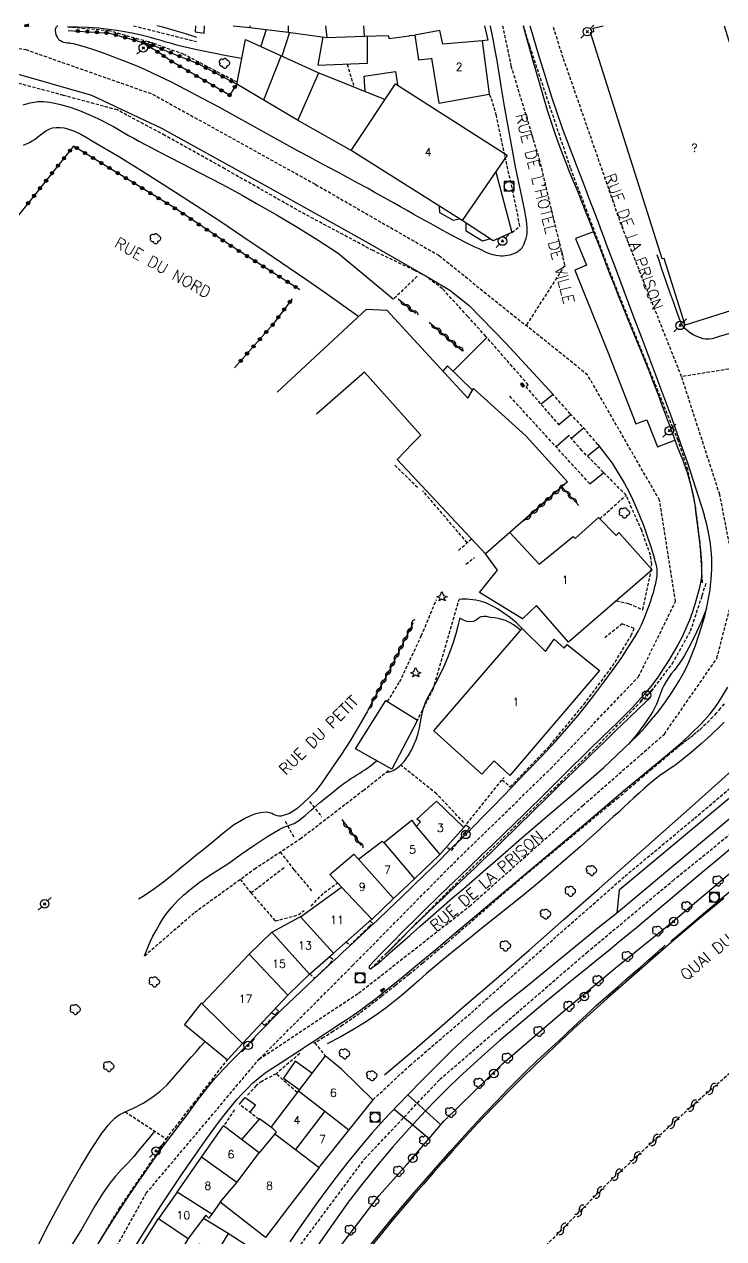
# Model space of a CAD drawing. Header units: millimetres. Extents: x 200000 to 201001, y 52999 to 54001.
# Drawn here: x 200284.6 to 200393.8, y 53810.6 to 54000.2 of the extents above; entities that cross this region are included whole.
import ezdxf
from ezdxf.enums import TextEntityAlignment as Align

# ---------------------------------------------------------------- set-up
doc = ezdxf.new("R2010")
doc.units = ezdxf.units.MM
doc.linetypes.add('DASHED', pattern=[0.75, 0.5, -0.25])
doc.layers.get('0').update_dxf_attribs({"linetype": 'CONTINUOUS'})
for name, color, linetype in [('W0001', 6, 'DASHED'), ('W0006', 2, 'CONTINUOUS'), ('W0008', 7, 'CONTINUOUS'), ('W0010', 4, 'CONTINUOUS'), ('W0014', 7, 'CONTINUOUS'), ('W0020', 2, 'CONTINUOUS'), ('W0021', 2, 'CONTINUOUS'), ('W0071', 7, 'CONTINUOUS'), ('W0101', 7, 'CONTINUOUS'), ('W0104', 1, 'CONTINUOUS'), ('W0105', 7, 'CONTINUOUS'), ('W0112', 1, 'DASHED'), ('W0211', 2, 'CONTINUOUS'), ('W0214', 2, 'CONTINUOUS'), ('W0300', 7, 'CONTINUOUS'), ('W0303', 7, 'CONTINUOUS'), ('W0310', 3, 'CONTINUOUS'), ('W0323', 7, 'CONTINUOUS'), ('W0333', 7, 'CONTINUOUS'), ('W0401', 7, 'CONTINUOUS'), ('W0420', 7, 'CONTINUOUS'), ('W0473', 7, 'CONTINUOUS'), ('W0501', 5, 'DASHED'), ('W0510', 5, 'CONTINUOUS'), ('W0989', 7, 'CONTINUOUS'), ('W0991', 7, 'CONTINUOUS'), ('W1102', 7, 'CONTINUOUS')]:
    doc.layers.add(name, color=color, linetype=linetype)
doc.styles.get("Standard").update_dxf_attribs({"font": 'romans.shx', "width": 0.85})

# ---------------------------------------------------------------- blocks, each defined once
blk = doc.blocks.new('T473')
for p, q in [((-0.166667, 0.166667), (0.166667, -0.166667)), ((-0.166667, -0.166667), (0.166667, 0.166667)), ((0.500001, 0.500001), (1.000002, 1.000002)), ((-1.000002, -1.000002), (-0.500001, -0.500001))]:
    blk.add_line(p, q)
blk.add_ellipse((0, 0), major_axis=(0.471405, 0.471405), ratio=1, start_param=5.4977871438, end_param=11.780972451)
blk = doc.blocks.new('T401')
for p, q in [((-0.3, 0.3), (0, 0.3)), ((-0.3, -0.25), (-0.3, 0.3)), ((-0.3, 0.15), (0, 0.15)), ((-0.3, 0), (0, 0)), ((0, 0.3), (0, -0.25)), ((-0.3, -0.15), (0, -0.15)), ((-0.3, -0.25), (-0.3, -0.3)), ((-0.3, -0.3), (0, -0.3)), ((0, -0.3), (0, -0.25))]:
    blk.add_line(p, q)
blk = doc.blocks.new('T300')
for p, q in [((-0.8, 0.51), (-0.86, 0.34)), ((-0.86, 0.34), (-0.86, 0.17)), ((-0.86, 0.17), (-0.74, 0.06)), ((-0.69, 0.63), (-0.8, 0.51)), ((-0.8, -0.06), (-0.74, 0.06)), ((-0.74, 0.06), (-0.69, 0.11)), ((-0.57, 0.69), (-0.69, 0.63)), ((-0.46, 0.69), (-0.57, 0.69)), ((-0.29, 0.63), (-0.46, 0.69)), ((-0.29, 0.63), (-0.17, 0.74)), ((-0.23, 0.57), (-0.29, 0.63)), ((-0.17, 0.74), (-0.06, 0.8)), ((-0.06, 0.8), (0.06, 0.8)), ((0.06, 0.8), (0.23, 0.74)), ((0.23, 0.74), (0.34, 0.63)), ((0.34, 0.63), (0.4, 0.51)), ((0.46, 0.46), (0.34, 0.46)), ((0.4, 0.51), (0.4, 0.46)), ((0.57, 0.4), (0.46, 0.46)), ((0.57, 0.4), (0.69, 0.29)), ((0.69, 0.29), (0.74, 0.17)), ((0.74, 0.06), (0.69, -0.17)), ((0.74, 0.17), (0.74, 0.06)), ((-0.8, -0.17), (-0.8, -0.06)), ((-0.8, -0.23), (-0.8, -0.17)), ((-0.74, -0.34), (-0.8, -0.23)), ((-0.69, -0.4), (-0.74, -0.34)), ((-0.51, -0.46), (-0.69, -0.4)), ((-0.4, -0.46), (-0.51, -0.46)), ((-0.4, -0.46), (-0.34, -0.46)), ((-0.34, -0.46), (-0.34, -0.4)), ((-0.34, -0.51), (-0.34, -0.46)), ((-0.29, -0.63), (-0.34, -0.51)), ((-0.17, -0.74), (-0.29, -0.63)), ((-0.06, -0.8), (-0.17, -0.74)), ((0.06, -0.8), (-0.06, -0.8)), ((0.17, -0.74), (0.06, -0.8)), ((0.23, -0.69), (0.17, -0.74)), ((0.29, -0.46), (0.23, -0.46)), ((0.29, -0.63), (0.23, -0.69)), ((0.46, -0.4), (0.29, -0.46)), ((0.34, -0.51), (0.29, -0.63)), ((0.34, -0.51), (0.34, -0.46)), ((0.57, -0.34), (0.46, -0.4)), ((0.63, -0.29), (0.57, -0.34)), ((0.69, -0.17), (0.63, -0.29))]:
    blk.add_line(p, q)
blk = doc.blocks.new('T420')
for p, q in [((0.75, 0.75), (-0.75, 0.75)), ((-0.75, 0.75), (-0.75, -0.75)), ((0.75, 0.75), (0.75, -0.75)), ((0.75, -0.75), (-0.75, -0.75))]:
    blk.add_line(p, q)
blk.add_ellipse((0, 0), major_axis=(-0.53, 0.53), ratio=1, start_param=3.926991, end_param=10.210176)
blk = doc.blocks.new('T303')
for p, q in [((-0.77, 0), (-0.28, 0.21)), ((-0.28, -0.21), (-0.77, 0)), ((-0.28, 0.21), (0, 0.83)), ((0, 0.83), (0.28, 0.21)), ((0.28, 0.21), (0.83, 0)), ((0.83, 0), (0.28, -0.21)), ((-0.49, -0.63), (-0.28, -0.21)), ((0, -0.35), (-0.49, -0.63)), ((0.56, -0.63), (0, -0.35)), ((0.28, -0.21), (0.56, -0.63))]:
    blk.add_line(p, q)
blk = doc.blocks.new('t323o')
at = {"color": 0, "linetype": 'Continuous'}
for radius in [0.25, 0.15]:
    blk.add_circle((0, 0), radius, dxfattribs=at)
blk = doc.blocks.new('t310o')
at = {"color": 0, "linetype": 'Continuous'}
for centre, start, end in [((-0.5, 0.38), 216.8699, 323.1304), ((0.5, -0.37), 36.8699, 143.1303)]:
    blk.add_arc(centre, 0.625, start, end, dxfattribs=at)
blk = doc.blocks.new('t500o')
at = {"color": 0, "linetype": 'Continuous'}
for centre, start, end in [((-0.5, 0.625), 216.8699, 323.1301), ((0.5, -0.125), 36.8699, 143.1301), ((0.5, -0.625), 36.8699, 143.1301), ((-0.5, 0.125), 216.8699, 323.1301)]:
    blk.add_arc(centre, 0.625, start, end, dxfattribs=at)

msp = doc.modelspace()

# ---------------------------------------------------------------- linework, layer by layer
at = {"layer": 'W0001'}
for points in [[(200301.61, 54000), (200311.48, 53997.51)], [(200359.25, 54000), (200360.57, 53993.71), (200364.97, 53979.19), (200368.95, 53962.55), (200362.93, 53953.18)], [(200387.21, 53945.19), (200377.81, 53968.85), (200368.73, 53994.98), (200367.12, 54000)], [(200405.91, 54000), (200408.7, 53984.57), (200411.85, 53967.66), (200414.57, 53949.61), (200387.21, 53945.19)], [(200275.53, 53997.6), (200284.79, 53996.28), (200304.61, 53989.31), (200330.05, 53975.21), (200349.34, 53964.1), (200362.93, 53953.18)], [(200294.78, 53760.06), (200299.38, 53767.82), (200312.43, 53786.9), (200325.52, 53806.66), (200337.71, 53823.02), (200349.47, 53835.46), (200372.42, 53855.27), (200385.84, 53866.48), (200401.67, 53879.35), (200419.2, 53894.19), (200433.25, 53905.79), (200443.45, 53915.11), (200454.56, 53926.1), (200466.24, 53939.92), (200475.2, 53953.06)], [(200386.27, 53910.08), (200383.78, 53925.89), (200372.55, 53945.45), (200362.93, 53953.18)], [(200321.26, 53838.62), (200336.78, 53848.91), (200354.09, 53862.49), (200371.79, 53878.23), (200384.52, 53889.37), (200392.72, 53901.19), (200395.82, 53913.18), (200393.18, 53926.77), (200387.21, 53945.19)], [(200321.26, 53838.62), (200335.84, 53853.22), (200351.07, 53868.68), (200366.76, 53883.97), (200380.49, 53898.32), (200386.27, 53910.08)], [(200266.09, 53754.88), (200266.09, 53754.88), (200266.09, 53754.88), (200278.66, 53776.07), (200294.68, 53801.53), (200303.61, 53817.66), (200321.26, 53838.62)]]:
    msp.add_lwpolyline(points, dxfattribs=at)
at = {"layer": 'W0006'}
for points in [[(200373.46, 53967.79), (200370.66, 53966.76), (200372.37, 53962.59), (200370.55, 53961.84), (200375.63, 53949.15), (200380.09, 53937.82), (200381.79, 53938.44), (200383.43, 53934.21), (200386.17, 53935.28)], [(200331.96, 53806.79), (200339.98, 53817.33), (200344.75, 53822.69), (200350.15, 53828.95), (200359.31, 53837.95), (200369.04, 53846.33), (200376.82, 53852.83), (200385.48, 53859.79), (200394.99, 53867.86), (200404.49, 53875.66), (200415.11, 53884.66), (200422.51, 53890.85), (200428.41, 53896.01)]]:
    msp.add_lwpolyline(points, dxfattribs=at)
at = {"layer": 'W0008'}
for points in [[(200311.53, 53998.18), (200309.77, 53998.74), (200307.99, 53999.26), (200306.21, 53999.76), (200305.26, 54000)], [(200362.46, 54000), (200362.84, 53998.65), (200363.95, 53994.71), (200365.07, 53990.76), (200366.24, 53986.83), (200367.51, 53982.93), (200368.04, 53981.43), (200368.61, 53979.94), (200369.19, 53978.46), (200369.78, 53976.98), (200370.39, 53975.51), (200370.99, 53974.04), (200371.59, 53972.56), (200372.18, 53971.08), (200372.82, 53969.43), (200373.47, 53967.78), (200374.11, 53966.12), (200374.75, 53964.47), (200375.39, 53962.82), (200376.03, 53961.16), (200376.68, 53959.51), (200377.33, 53957.86), (200378, 53956.2), (200378.67, 53954.54), (200379.34, 53952.89), (200380.02, 53951.23), (200380.69, 53949.57), (200381.37, 53947.91), (200382.03, 53946.25), (200382.68, 53944.58), (200383.48, 53942.52), (200384.25, 53940.46), (200385.02, 53938.39), (200385.78, 53936.31), (200386.54, 53934.3), (200387.33, 53932.28), (200388.07, 53930.24), (200388.68, 53928.17), (200389.01, 53926.7), (200389.26, 53925.21), (200389.46, 53923.71), (200389.64, 53922.22), (200389.9, 53920.17), (200390.16, 53918.12), (200390.33, 53916.05), (200390.31, 53913.97), (200390.23, 53913.25), (200390.08, 53912.54), (200389.9, 53911.84), (200389.7, 53911.14), (200389.32, 53909.8), (200388.9, 53908.47), (200388.43, 53907.16), (200387.9, 53905.86), (200387.29, 53904.57), (200386.62, 53903.3), (200385.91, 53902.05), (200385.17, 53900.83), (200384.35, 53899.54), (200383.5, 53898.28), (200382.6, 53897.04), (200381.65, 53895.85), (200379.49, 53893.45), (200377.21, 53891.17), (200374.87, 53888.95), (200372.57, 53886.71), (200369.3, 53883.46), (200366.01, 53880.21), (200362.72, 53876.98), (200359.42, 53873.75), (200357.71, 53872.09), (200355.99, 53870.44), (200354.27, 53868.8), (200352.55, 53867.15), (200350.82, 53865.51), (200349.1, 53863.86), (200347.39, 53862.2), (200345.69, 53860.53), (200343.86, 53858.69), (200342.03, 53856.85), (200340.22, 53854.99), (200338.42, 53853.12)], [(200363.51, 54000), (200364.01, 53998.29), (200364.61, 53996.28), (200365.22, 53994.28), (200365.79, 53992.43), (200366.36, 53990.58), (200366.95, 53988.73), (200367.56, 53986.9), (200368.59, 53984.02), (200369.66, 53981.15), (200370.75, 53978.3), (200371.84, 53975.44), (200372.29, 53974.24), (200372.74, 53973.05), (200373.2, 53971.85), (200373.65, 53970.65), (200374.11, 53969.46), (200374.56, 53968.26), (200375.01, 53967.06), (200375.46, 53965.87), (200376.84, 53962.22), (200378.2, 53958.58), (200379.57, 53954.94), (200380.93, 53951.29), (200382.5, 53947.13), (200384.07, 53942.97), (200385.62, 53938.8), (200387.12, 53934.61), (200388.06, 53931.88), (200388.98, 53929.13), (200389.86, 53926.38), (200390.73, 53923.61)], [(200387.21, 53953.4), (200386.59, 53955.06), (200385.98, 53956.72), (200385.38, 53958.38), (200384.79, 53960.05), (200384.44, 53961.09), (200384.09, 53962.13), (200383.74, 53963.17), (200383.41, 53964.22)], [(200378.32, 53928.51), (200378.95, 53927.28), (200379.56, 53926.04), (200380.13, 53924.77), (200380.66, 53923.5), (200381.31, 53921.83), (200381.91, 53920.14), (200382.47, 53918.44), (200382.98, 53916.72)], [(200338.42, 53853.12), (200338.4, 53853.03), (200338.41, 53852.95), (200338.44, 53852.86), (200338.49, 53852.79), (200338.53, 53852.76), (200338.58, 53852.74), (200338.63, 53852.73), (200338.69, 53852.73), (200338.73, 53852.74), (200338.77, 53852.76), (200338.8, 53852.79), (200338.83, 53852.82), (200338.86, 53852.85), (200338.89, 53852.88), (200338.91, 53852.91), (200338.95, 53852.93), (200339.02, 53852.98), (200339.09, 53853.03), (200339.16, 53853.08), (200339.24, 53853.13), (200339.31, 53853.18), (200339.39, 53853.23), (200339.46, 53853.28), (200339.53, 53853.33), (200339.8, 53853.56), (200340.08, 53853.79), (200340.34, 53854.02), (200340.61, 53854.26), (200340.87, 53854.5), (200341.13, 53854.74), (200341.39, 53854.97), (200341.66, 53855.21), (200343.24, 53856.6), (200344.82, 53857.99), (200346.4, 53859.38), (200347.98, 53860.76), (200349.72, 53862.27), (200351.45, 53863.78), (200353.19, 53865.28), (200354.93, 53866.79), (200356.66, 53868.29), (200358.4, 53869.8), (200360.13, 53871.3), (200361.87, 53872.81), (200366.26, 53876.59), (200370.7, 53880.34), (200375.07, 53884.15), (200379.3, 53888.14), (200380.41, 53889.27), (200381.5, 53890.43), (200382.54, 53891.63), (200383.54, 53892.87), (200384.69, 53894.43), (200385.79, 53896.03), (200386.81, 53897.67), (200387.75, 53899.37), (200388.35, 53900.62), (200388.89, 53901.9), (200389.37, 53903.21), (200389.82, 53904.52), (200390.34, 53906.14), (200390.82, 53907.78), (200391.22, 53909.43), (200391.54, 53911.11), (200391.66, 53911.9), (200391.75, 53912.7), (200391.83, 53913.51), (200391.89, 53914.31), (200391.93, 53915.12), (200391.94, 53915.92), (200391.93, 53916.73), (200391.89, 53917.54), (200391.73, 53919.08), (200391.49, 53920.61), (200391.15, 53922.12), (200390.73, 53923.61)], [(200295.92, 53809.39), (200297.21, 53811.54), (200298.54, 53813.66), (200300.28, 53816.35), (200302.07, 53819.02), (200303.9, 53821.66), (200305.76, 53824.28), (200306.79, 53825.71), (200307.85, 53827.12), (200308.91, 53828.52), (200309.98, 53829.93), (200311.07, 53831.37), (200312.15, 53832.82), (200313.25, 53834.25), (200314.4, 53835.64), (200315.7, 53837.07), (200317.04, 53838.45), (200318.4, 53839.81), (200319.75, 53841.18), (200321.01, 53842.49), (200322.27, 53843.8), (200323.55, 53845.1), (200324.83, 53846.39), (200326.76, 53848.25), (200328.71, 53850.08), (200330.68, 53851.91), (200332.64, 53853.74), (200333.51, 53854.55), (200334.38, 53855.36), (200335.25, 53856.17), (200336.12, 53856.98), (200336.99, 53857.78), (200337.87, 53858.59), (200338.74, 53859.41), (200339.6, 53860.22), (200341.5, 53862.01), (200343.39, 53863.81), (200345.27, 53865.62), (200347.14, 53867.44), (200349.07, 53869.33), (200350.99, 53871.23), (200352.91, 53873.13), (200354.81, 53875.05), (200356.3, 53876.56), (200357.79, 53878.07), (200359.26, 53879.59), (200360.73, 53881.12), (200363, 53883.47), (200365.27, 53885.83), (200367.5, 53888.21), (200369.68, 53890.65), (200370.99, 53892.21), (200372.27, 53893.8), (200373.51, 53895.41), (200374.74, 53897.04), (200375.8, 53898.46), (200376.84, 53899.89), (200377.86, 53901.34), (200378.84, 53902.82), (200379.4, 53903.71), (200379.94, 53904.61), (200380.46, 53905.52), (200380.94, 53906.46), (200381.27, 53907.19), (200381.57, 53907.93), (200381.86, 53908.68), (200382.13, 53909.43), (200382.39, 53910.16), (200382.64, 53910.9), (200382.86, 53911.64), (200383.06, 53912.4), (200383.12, 53912.67), (200383.19, 53912.95), (200383.25, 53913.22), (200383.31, 53913.5), (200383.35, 53913.78), (200383.39, 53914.06), (200383.41, 53914.35), (200383.41, 53914.63), (200383.38, 53915.17), (200383.29, 53915.7), (200383.16, 53916.22), (200382.98, 53916.72)], [(200392.99, 53894.33), (200393.72, 53895.52), (200394.43, 53896.72)], [(200299.77, 53805.78), (200302.79, 53810.77), (200305.91, 53815.7), (200309.13, 53820.56), (200312.45, 53825.35), (200313.73, 53827.14), (200315.05, 53828.91), (200316.41, 53830.65), (200317.83, 53832.34), (200318.6, 53833.19), (200319.4, 53834.03), (200320.22, 53834.84), (200321.09, 53835.6), (200322.2, 53836.45), (200323.36, 53837.23), (200324.54, 53837.98), (200325.71, 53838.74), (200326.52, 53839.28), (200327.33, 53839.82), (200328.15, 53840.36), (200328.96, 53840.89), (200329.78, 53841.43), (200330.59, 53841.96), (200331.41, 53842.5), (200332.22, 53843.04), (200333.45, 53843.85), (200334.69, 53844.66), (200335.92, 53845.47), (200337.13, 53846.32), (200338.08, 53847.02), (200339.02, 53847.74), (200339.95, 53848.47), (200340.88, 53849.2), (200343.44, 53851.28), (200345.98, 53853.38), (200348.51, 53855.49), (200351.04, 53857.61), (200357.91, 53863.37), (200364.76, 53869.16), (200371.61, 53874.96), (200378.44, 53880.78), (200381.41, 53883.24), (200384.41, 53885.67), (200387.36, 53888.18), (200390.16, 53890.85), (200390.92, 53891.67), (200391.65, 53892.53), (200392.34, 53893.42), (200392.99, 53894.33)], [(200400.05, 53880.6), (200377.05, 53861.37)], [(200396.07, 53872.51), (200393.42, 53870.28), (200390.77, 53868.05), (200388.12, 53865.82), (200385.46, 53863.59), (200382.81, 53861.36), (200380.15, 53859.14), (200377.49, 53856.93), (200375.74, 53855.48), (200373.98, 53854.05), (200372.22, 53852.62), (200370.46, 53851.19), (200368.69, 53849.76), (200366.94, 53848.32), (200365.19, 53846.88), (200363.45, 53845.42), (200361.12, 53843.44), (200358.8, 53841.46), (200356.5, 53839.44), (200354.24, 53837.39), (200352.45, 53835.72), (200350.68, 53834.03), (200348.94, 53832.31), (200347.24, 53830.55), (200344.66, 53827.76), (200342.13, 53824.91), (200339.67, 53822.01), (200337.27, 53819.05), (200335.17, 53816.29), (200333.16, 53813.48), (200331.18, 53810.63), (200329.2, 53807.79)]]:
    msp.add_lwpolyline(points, dxfattribs=at)
at = {"layer": 'W0010'}
for points in [[(200385.55, 53857.02), (200387.15, 53858.39), (200388.74, 53859.75), (200390.34, 53861.1), (200391.94, 53862.45), (200393.53, 53863.79), (200395.13, 53865.12)], [(200338.69, 53809.68), (200340.33, 53811.69), (200341.98, 53813.67), (200343.64, 53815.65), (200345.49, 53817.81), (200347.36, 53819.96), (200349.24, 53822.1), (200351.13, 53824.23), (200352.48, 53825.73), (200353.84, 53827.24), (200355.21, 53828.73), (200356.6, 53830.21), (200358.31, 53832.01), (200360.04, 53833.81), (200361.79, 53835.58), (200363.56, 53837.34), (200364.12, 53837.87), (200364.68, 53838.4), (200365.24, 53838.92), (200365.81, 53839.44), (200366.38, 53839.96), (200366.95, 53840.48), (200367.52, 53841), (200368.08, 53841.52), (200368.8, 53842.19), (200369.52, 53842.87), (200370.24, 53843.55), (200370.95, 53844.23), (200371.67, 53844.91), (200372.39, 53845.58), (200373.12, 53846.25), (200373.84, 53846.92), (200374.99, 53847.94), (200376.14, 53848.96), (200377.3, 53849.97), (200378.46, 53850.98), (200379.62, 53851.98), (200380.78, 53852.99), (200381.94, 53854), (200383.09, 53855.02), (200383.48, 53855.37), (200383.87, 53855.72), (200384.26, 53856.07), (200384.65, 53856.43)]]:
    msp.add_lwpolyline(points, dxfattribs=at)
at = {"layer": 'W0014'}
for points in [[(200358.99, 53990.58), (200359.53, 53987.42), (200360.09, 53984.27), (200360.66, 53981.12), (200361.25, 53977.97), (200361.44, 53976.99), (200361.65, 53976.01), (200361.86, 53975.03), (200362.07, 53974.06), (200362.28, 53973.08), (200362.48, 53972.1), (200362.67, 53971.11), (200362.83, 53970.13), (200362.92, 53969.58), (200363.01, 53969.02), (200363.06, 53968.47), (200363.07, 53967.9), (200363.03, 53967.47), (200362.95, 53967.03), (200362.85, 53966.61), (200362.7, 53966.19), (200362.58, 53965.87), (200362.42, 53965.56), (200362.24, 53965.26), (200362.01, 53965), (200361.64, 53964.71), (200361.23, 53964.49), (200360.81, 53964.32), (200360.38, 53964.18), (200360.04, 53964.1), (200359.7, 53964.05), (200359.35, 53964.03), (200359.01, 53964.03), (200358.6, 53964.06), (200358.21, 53964.13), (200357.81, 53964.22), (200357.43, 53964.33), (200356.95, 53964.5), (200356.49, 53964.71), (200356.03, 53964.93), (200355.58, 53965.15), (200354.84, 53965.49), (200354.11, 53965.83), (200353.39, 53966.18), (200352.67, 53966.54), (200351.1, 53967.37), (200349.54, 53968.23), (200347.99, 53969.1), (200346.44, 53969.97), (200345.41, 53970.54), (200344.37, 53971.13), (200343.34, 53971.71), (200342.31, 53972.29), (200341.27, 53972.87), (200340.24, 53973.45), (200339.2, 53974.03), (200338.17, 53974.61), (200336.66, 53975.43), (200335.14, 53976.25), (200333.63, 53977.07), (200332.11, 53977.88), (200330.59, 53978.69), (200329.08, 53979.5), (200327.56, 53980.32), (200326.05, 53981.14), (200324.64, 53981.92), (200323.24, 53982.7), (200321.83, 53983.48), (200320.43, 53984.27), (200319.03, 53985.05), (200317.62, 53985.83), (200316.21, 53986.61), (200314.79, 53987.37), (200312.32, 53988.69), (200309.83, 53990), (200307.33, 53991.28), (200304.8, 53992.5), (200303.37, 53993.16), (200301.92, 53993.78), (200300.46, 53994.38), (200298.99, 53994.95), (200297.37, 53995.55), (200295.75, 53996.12), (200294.11, 53996.65), (200292.46, 53997.13), (200292.18, 53997.19), (200291.9, 53997.23), (200291.62, 53997.26), (200291.34, 53997.28), (200291.05, 53997.32), (200290.76, 53997.38), (200290.48, 53997.48), (200290.22, 53997.62), (200290.04, 53997.76), (200289.9, 53997.94), (200289.78, 53998.13), (200289.68, 53998.33), (200289.57, 53998.6), (200289.48, 53998.89), (200289.44, 53999.2), (200289.46, 53999.5), (200289.49, 53999.59), (200289.52, 53999.66), (200289.56, 53999.74), (200289.61, 53999.81), (200289.66, 53999.87), (200289.72, 53999.93), (200289.78, 53999.99), (200289.8, 54000)], [(200357.29, 54000), (200357.3, 53999.94), (200357.72, 53997.92), (200358.12, 53995.89), (200358.36, 53994.57), (200358.59, 53993.24), (200358.8, 53991.91), (200358.99, 53990.58)], [(200269.33, 53986.62), (200270.15, 53991.99), (200272.23, 53993.28), (200277.11, 53993.62), (200282.74, 53992.72), (200295.08, 53989.16), (200306.02, 53984), (200322.48, 53974.87), (200337.81, 53966.35), (200347.93, 53960.5), (200351.02, 53958.68), (200354.03, 53956.29), (200359.78, 53950.44), (200367.16, 53942.39)], [(200403.24, 53954.36), (200392.93, 53951.43)], [(200392.93, 53951.43), (200392.46, 53951.25), (200391.97, 53951.12), (200391.47, 53951.06), (200390.97, 53951.06), (200390.55, 53951.12), (200390.15, 53951.24), (200389.76, 53951.4), (200389.39, 53951.56), (200389.13, 53951.68), (200388.87, 53951.81), (200388.63, 53951.96), (200388.39, 53952.13), (200388.06, 53952.42), (200387.74, 53952.73), (200387.45, 53953.07), (200387.19, 53953.42)], [(200374.15, 53934.6), (200376.35, 53931.66), (200378.32, 53928.51)], [(200377.05, 53861.37), (200374.42, 53859.25), (200371.8, 53857.13), (200369.19, 53855), (200366.58, 53852.86), (200363.34, 53850.23), (200360.08, 53847.61), (200356.86, 53844.96), (200353.72, 53842.21), (200351.34, 53839.98), (200349.02, 53837.68), (200346.74, 53835.36), (200344.47, 53833.02), (200343.05, 53831.56), (200341.63, 53830.1), (200340.23, 53828.61), (200338.87, 53827.09), (200336.96, 53824.83), (200335.1, 53822.53), (200333.28, 53820.2), (200331.5, 53817.84), (200330.09, 53815.93), (200328.72, 53814), (200327.37, 53812.05), (200326.06, 53810.08)]]:
    msp.add_lwpolyline(points, dxfattribs=at)
at = {"layer": 'W0020'}
for points in [[(200344.47, 53833.02), (200349.61, 53828.33)], [(200347.77, 53826.19), (200342.34, 53830.77)]]:
    msp.add_lwpolyline(points, dxfattribs=at)
at = {"layer": 'W0021'}
msp.add_lwpolyline([(200400.05, 53880.6), (200396.57, 53880.93), (200377.44, 53864.99), (200377.12, 53861.43)], dxfattribs=at)
at = {"layer": 'W0071'}
msp.add_lwpolyline([(200340.83, 53836.16), (200345.12, 53839.82), (200349.39, 53843.49), (200353.65, 53847.17), (200357.9, 53850.86), (200363.4, 53855.65), (200368.89, 53860.45), (200374.36, 53865.27), (200379.82, 53870.1), (200384.37, 53874.14), (200388.91, 53878.19), (200393.44, 53882.25), (200397.96, 53886.33)], dxfattribs=at)
at = {"layer": 'W0101'}
for points in [[(200317.2, 54000), (200319.8, 53999.73)], [(200319.8, 53999.73), (200325.78, 53998.99)], [(200356.42, 54000), (200356.97, 53997.73), (200356.06, 53997.64)], [(200372.99, 53998.96), (200373.52, 53999.1), (200373.38, 53999.62), (200374.95, 54000)], [(200393.88, 54000), (200403.34, 53969.4), (200403.1, 53969.33), (200406.36, 53959.1), (200387.77, 53953.26)], [(200325.78, 53998.99), (200331.82, 53998.18)], [(200331.82, 53998.18), (200337.65, 53998.35)], [(200337.65, 53998.35), (200341.39, 53998.48), (200341.53, 53998.02), (200344.67, 53998.4), (200344.73, 53998.47), (200345.58, 53998.55)], [(200345.58, 53998.55), (200346.11, 53994.69), (200348.08, 53994.86), (200348.14, 53994.93), (200349.31, 53987.93), (200357.16, 53989.32)], [(200356.06, 53997.64), (200357.16, 53989.32)], [(200387.77, 53953.26), (200384.51, 53963.63), (200384.18, 53963.62), (200372.99, 53998.96)], [(200335.63, 53980.53), (200342.53, 53990.94), (200359.97, 53979.78), (200352.94, 53969.56)], [(200352.94, 53969.56), (200335.63, 53980.53)], [(200324.04, 53942.79), (200338.02, 53955.74), (200341.18, 53955.58), (200353.82, 53941.83), (200354.73, 53943.32), (200362.93, 53935.92), (200369.42, 53928.76), (200360.38, 53920.86)], [(200356.61, 53917.53), (200342.81, 53932.25), (200345.2, 53934.73), (200346.47, 53936.04), (200337.7, 53945.92), (200330.19, 53939.33)], [(200360.38, 53920.86), (200364.99, 53915.9), (200370.29, 53920.25), (200370.62, 53919.93), (200374.24, 53923.21), (200376.98, 53920.37), (200377.43, 53920.84), (200382.64, 53915.03), (200369.54, 53903.72)], [(200369.54, 53903.72), (200364.56, 53909.43), (200362.38, 53907.39), (200355.64, 53911.49), (200358.45, 53914.98), (200356.61, 53917.53)], [(200345.75, 53874.93), (200346.44, 53875.65), (200345.88, 53876.11), (200348.96, 53878.9), (200353.2, 53874.78)], [(200340.71, 53872.42), (200345.1, 53875.94), (200345.75, 53874.93)], [(200349.48, 53870.58), (200351.92, 53873.31), (200353.2, 53874.78)], [(200336.76, 53869.84), (200340.47, 53872.65), (200340.71, 53872.42)], [(200334.1, 53865.49), (200332.27, 53867.42), (200336.05, 53870.61), (200336.76, 53869.84)], [(200345.49, 53866.78), (200349.48, 53870.58)], [(200342.25, 53863.68), (200345.49, 53866.78)], [(200327.68, 53860.86), (200334.1, 53865.49)], [(200338.84, 53860.49), (200338.84, 53860.42), (200342.25, 53863.68)], [(200323.2, 53858.42), (200327.54, 53860.76), (200327.68, 53860.86)], [(200332.84, 53855.18), (200338.84, 53860.49)], [(200319.66, 53854.99), (200323.2, 53858.42)], [(200318.66, 53841.05), (200312.37, 53847.27), (200319.66, 53854.99)], [(200329.09, 53851.86), (200332.84, 53855.18)], [(200325.7, 53848.6), (200325.87, 53848.78), (200329.09, 53851.86)], [(200318.66, 53841.05), (200325.7, 53848.6)], [(200339.02, 53832.27), (200334.08, 53837.04), (200331.55, 53839.15), (200327.37, 53833.67)], [(200327.37, 53833.67), (200323.1, 53828.05), (200323.9, 53827.28), (200323.7, 53826.95)], [(200339.02, 53832.27), (200335.26, 53827.56)], [(200312.24, 53823.28), (200315.68, 53828.18)], [(200321.27, 53823.96), (200315.68, 53828.18)], [(200323.7, 53826.95), (200321.27, 53823.96)], [(200335.26, 53827.56), (200330.74, 53821.9), (200330.6, 53821.71)], [(200308.42, 53817.85), (200312.24, 53823.28)], [(200330.6, 53821.71), (200326, 53815.68)], [(200308.42, 53817.85), (200305.55, 53813.72)], [(200315.15, 53816.29), (200313.85, 53814.41)], [(200322.22, 53810.73), (200315.15, 53816.29)], [(200326, 53815.68), (200322.22, 53810.73)], [(200301.21, 53806.85), (200305.55, 53813.72)], [(200313.85, 53814.41), (200313.4, 53813.76), (200312.93, 53814.25), (200310.18, 53810.6)], [(200320.56, 53808.68), (200316.43, 53811.39), (200314.33, 53807.9), (200311.93, 53809.73), (200309.68, 53806.1), (200311.87, 53804.66), (200309.6, 53800.9), (200307.46, 53797.64), (200311.73, 53795.04)], [(200310.18, 53810.6), (200306.23, 53803.88), (200301.21, 53806.85)]]:
    msp.add_lwpolyline(points, dxfattribs=at)
msp.add_lwpolyline([(200374.38, 53899.29), (200360.41, 53882.93), (200357.94, 53885.18), (200356.04, 53883.14), (200348.54, 53889.88), (200362.3, 53905.88), (200365.94, 53902.29), (200367.34, 53904.18), (200368.87, 53902.78), (200369.36, 53903.36)], close=True, dxfattribs=at)
at = {"layer": 'W0104'}
for points in [[(200322.35, 53999.41), (200321.49, 53996.79)], [(200335.63, 53980.53), (200327.22, 53985.23), (200317.75, 53990.89), (200319.13, 53997.87), (200330.3, 53992.76), (200340.91, 53988.5)], [(200326.01, 53998.96), (200324.81, 53995.27)], [(200331.2, 53998.26), (200330.39, 53993.82), (200338.17, 53994.13), (200338.15, 53998.36)], [(200324.67, 53995.33), (200321.95, 53988.38)], [(200327.27, 53985.2), (200330.56, 53992.65)], [(200337.78, 53989.76), (200337.67, 53992.12), (200342.53, 53992.87), (200342.84, 53990.75)], [(200358.19, 53977.19), (200360.72, 53967.72), (200357.79, 53966.43), (200352.94, 53969.56)], [(200354.58, 53943.06), (200350.66, 53946.9), (200349.93, 53946.06)], [(200312.37, 53847.27), (200312.21, 53847.35), (200309.61, 53844.02), (200316.28, 53838.5), (200318.7, 53841.09)], [(200329.47, 53836.42), (200326.87, 53838.31), (200325.06, 53835.63), (200327.51, 53833.85)], [(200323.43, 53827.73), (200321.29, 53829.29), (200318.47, 53826.07)], [(200316.43, 53811.39), (200312.53, 53813.72)]]:
    msp.add_lwpolyline(points, dxfattribs=at)
msp.add_lwpolyline([(200345.97, 53891.54), (200341.95, 53883.88), (200336.3, 53887.07), (200341.04, 53894.61)], close=True, dxfattribs=at)
at = {"layer": 'W0105'}
for points in [[(200311.3, 54000), (200311.25, 53999.04), (200312.66, 53998.84), (200312.73, 54000)], [(200352.55, 53969.81), (200351.6, 53969.57), (200349.45, 53970.76), (200349.42, 53971.79)], [(200357.36, 53966.71), (200356.13, 53966.35), (200353.58, 53967.93), (200353.58, 53969.14)], [(200367.16, 53942.39), (200365.28, 53940.9)], [(200368.03, 53937.73), (200369.93, 53939.27)], [(200370, 53935.57), (200371.92, 53937.18)], [(200369.65, 53935.99), (200367.61, 53934.23)], [(200374.38, 53934.29), (200372.51, 53932.77)], [(200372.87, 53928.47), (200375.06, 53930.22)], [(200354.1, 53874.74), (200353.51, 53875.16)], [(200338.92, 53859.83), (200338.46, 53860.16)], [(200332.82, 53854.19), (200332.16, 53854.57)], [(200323.76, 53845.5), (200323.14, 53845.86)], [(200324.3, 53846.05), (200323.82, 53846.59)], [(200318.16, 53831.56), (200319.06, 53832.63), (200320.66, 53831.48), (200319.77, 53830.31)]]:
    msp.add_lwpolyline(points, dxfattribs=at)
at = {"layer": 'W0112'}
for points in [[(200317.8, 53991.17), (200309.49, 53995.53), (200304.68, 53997.26), (200297.8, 53999.21), (200291.3, 53999.78)], [(200390.49, 53913), (200390.11, 53919.22), (200389.42, 53924.71), (200388.2, 53930.66), (200386.68, 53935.22), (200383.05, 53944.14), (200376.74, 53959.7), (200369.86, 53977.8), (200363.49, 53996.83), (200362.54, 54000)], [(200335, 53994), (200336.05, 53990.45)], [(200299.1, 53986.84), (200290.68, 53989.12), (200281.95, 53991.46)], [(200360.72, 53967.72), (200361.96, 53968.71), (200360.92, 53973.95), (200359.6, 53979.74), (200358.29, 53985.95), (200357.48, 53988.75), (200357.16, 53989.32)], [(200368.14, 53937.6), (200362.93, 53943.61), (200363.26, 53943.93), (200356.65, 53951.49), (200353.83, 53954.61), (200349.86, 53958.91), (200347.28, 53960.88), (200345.47, 53961.81), (200339.03, 53964.88), (200327.82, 53970.87), (200315.88, 53977.64), (200306.54, 53982.87), (200299.1, 53986.84)], [(200345.91, 53960.87), (200342.21, 53957.28)], [(200374.15, 53934.6), (200371.7, 53937.43), (200369.82, 53939.39), (200367.16, 53942.39)], [(200372.87, 53928.47), (200360.39, 53942.13)], [(200378.54, 53926.67), (200374.98, 53930.3), (200371.63, 53933.65), (200369.65, 53935.99)], [(200345.99, 53927.86), (200342.42, 53931.38)], [(200353.74, 53919.26), (200346.79, 53927.37)], [(200374.44, 53923), (200378.54, 53926.67)], [(200382.44, 53914.85), (200382.55, 53915.92), (200382.35, 53917.33), (200380.99, 53921.17), (200378.54, 53926.67)], [(200352.37, 53918.06), (200354.43, 53919.86)], [(200353.54, 53915.93), (200354.88, 53916.96)], [(200377.01, 53910.17), (200378.98, 53909.74), (200381.16, 53908.8), (200382.44, 53914.85)], [(200338.69, 53852.73), (200351.31, 53865.35), (200361.82, 53875.57), (200372.71, 53886.18), (200380.76, 53894.33), (200382.5, 53896.06), (200385.77, 53900.38), (200388.62, 53905.48), (200390.43, 53911.02), (200391.11, 53913.13)], [(200341.31, 53894.44), (200343.19, 53897.55), (200346.57, 53904.71), (200348.95, 53910.41)], [(200345.86, 53891.35), (200348.42, 53896.41), (200352.47, 53910.38)], [(200339.02, 53832.27), (200344.76, 53837.62), (200354.38, 53845.86), (200367.74, 53857.83), (200378.39, 53867.2), (200389.24, 53876.24), (200397.64, 53883.34), (200409.97, 53894.32), (200424.62, 53907.43)], [(200377.95, 53906.57), (200375.24, 53904.42)], [(200379.8, 53905.88), (200377.95, 53906.57)], [(200360.44, 53881.14), (200366.62, 53887.55), (200371.95, 53894), (200376.43, 53899.99), (200379.36, 53904.76), (200379.8, 53905.88)], [(200393.86, 53894.1), (200393.25, 53893.37), (200392.62, 53892.65), (200392.09, 53892.07), (200391.55, 53891.49), (200391, 53890.93), (200390.43, 53890.39), (200389.96, 53889.97), (200389.48, 53889.57), (200389, 53889.17), (200388.51, 53888.79), (200388.02, 53888.4), (200387.52, 53888.02), (200387.03, 53887.63), (200386.55, 53887.24), (200385.23, 53886.13), (200383.91, 53885.02), (200382.59, 53883.91), (200381.28, 53882.79), (200379.97, 53881.67), (200378.66, 53880.55), (200377.34, 53879.44), (200376.02, 53878.33), (200374.26, 53876.86), (200372.5, 53875.4), (200370.74, 53873.93), (200368.97, 53872.47), (200367.21, 53871.01), (200365.45, 53869.55), (200363.69, 53868.08), (200361.94, 53866.6), (200360.3, 53865.21), (200358.67, 53863.8), (200357.04, 53862.39), (200355.42, 53860.97), (200353.8, 53859.56), (200352.17, 53858.15), (200350.54, 53856.75), (200348.89, 53855.36), (200346.78, 53853.59), (200344.66, 53851.83), (200342.52, 53850.1), (200340.36, 53848.39), (200339.21, 53847.49), (200338.06, 53846.61), (200336.89, 53845.74), (200335.7, 53844.89), (200334.25, 53843.9), (200332.79, 53842.92), (200331.31, 53841.97), (200329.81, 53841.05)], [(200303.36, 53854.75), (200311.19, 53861.55), (200320.52, 53868.31), (200327.67, 53873.02), (200337.5, 53880.58), (200341.59, 53883.8)], [(200353.23, 53875.55), (200348.94, 53880.03), (200343.44, 53884.49)], [(200353.2, 53874.78), (200359.49, 53882.62)], [(200359.18, 53882.24), (200360.44, 53881.14)], [(200329.11, 53878.83), (200331.01, 53876.49)], [(200326.68, 53873.29), (200325.23, 53875.94)], [(200350.68, 53871.67), (200351.31, 53871.21), (200353.3, 53873.91), (200354.14, 53874.78)], [(200324.51, 53870.94), (200326.71, 53868.16), (200329.52, 53864.8)], [(200318.3, 53866.7), (200319.97, 53864.58), (200325.31, 53868.68)], [(200319.97, 53864.58), (200323.76, 53860.19), (200327.38, 53861.15), (200328.25, 53861.83)], [(200329.35, 53862.52), (200331.39, 53864.63), (200333.5, 53866.13)], [(200334.83, 53856.94), (200335.39, 53856.4), (200338.39, 53859.27), (200338.92, 53859.83)], [(200329.18, 53851.94), (200329.89, 53851.25), (200332.36, 53853.56), (200332.82, 53854.19)], [(200321.67, 53844.28), (200322.07, 53843.89), (200323.84, 53845.57), (200324.3, 53846.05)], [(200329.94, 53841.14), (200331.6, 53839.11)], [(200306.76, 53826.17), (200311.04, 53831.72), (200316.28, 53838.5)], [(200327.6, 53839.49), (200323.9, 53836.32), (200321.67, 53835.14), (200320.79, 53834.47), (200319.41, 53832.95)], [(200327.17, 53833.4), (200323.9, 53836.32)], [(200300.31, 53830.4), (200306.76, 53826.17)], [(200317.38, 53830.67), (200315.7, 53828.17)], [(200321.21, 53829.19), (200318.16, 53831.56)], [(200293.45, 53805.36), (200299.37, 53815.25), (200305.39, 53824.04), (200306.76, 53826.17)]]:
    msp.add_lwpolyline(points, dxfattribs=at)
at = {"layer": 'W0211'}
for points in [[(200284.46, 53981.35), (200285.36, 53981.75), (200285.82, 53982), (200286.26, 53982.3), (200286.67, 53982.63), (200287.08, 53982.97), (200287.5, 53983.29), (200287.95, 53983.6), (200288.43, 53983.85), (200288.95, 53984.04), (200289.55, 53984.13), (200290.16, 53984.13), (200290.76, 53984.05), (200291.34, 53983.91), (200292.4, 53983.54), (200293.41, 53983.04), (200294.37, 53982.48), (200295.33, 53981.92), (200299.43, 53979.54), (200303.46, 53977.04), (200307.45, 53974.48), (200311.42, 53971.9), (200315.08, 53969.51), (200318.72, 53967.09), (200322.33, 53964.65), (200325.94, 53962.19), (200328.67, 53960.31), (200331.39, 53958.42), (200334.1, 53956.52), (200336.8, 53954.6)], [(200362.3, 53905.88), (200361.41, 53906.73), (200360.47, 53907.52), (200359.48, 53908.26), (200358.46, 53908.93), (200357.87, 53909.27), (200357.26, 53909.58), (200356.63, 53909.85), (200355.99, 53910.07), (200355.53, 53910.2), (200355.07, 53910.3), (200354.6, 53910.36), (200354.13, 53910.41), (200353.72, 53910.43), (200353.3, 53910.44), (200352.89, 53910.42), (200352.47, 53910.38)], [(200382.33, 53895.04), (200380.56, 53893.36), (200378.79, 53891.67), (200377.02, 53889.97), (200375.26, 53888.28), (200372.88, 53885.97), (200370.49, 53883.65), (200368.11, 53881.34), (200365.73, 53879.02), (200364.53, 53877.85), (200363.34, 53876.67), (200362.14, 53875.5), (200360.94, 53874.32), (200359.75, 53873.15), (200358.55, 53871.97), (200357.35, 53870.8), (200356.14, 53869.63), (200354.91, 53868.45), (200353.68, 53867.28), (200352.44, 53866.11), (200351.2, 53864.94), (200349.97, 53863.77), (200348.73, 53862.6), (200347.5, 53861.42), (200346.28, 53860.24), (200344.95, 53858.94), (200343.63, 53857.63), (200342.32, 53856.32), (200341.01, 53854.99)], [(200338.15, 53892.93), (200336.83, 53890.62), (200335.45, 53888.33), (200334.01, 53886.09), (200332.51, 53883.88), (200331.72, 53882.73), (200330.92, 53881.58), (200330.06, 53880.46), (200329.08, 53879.45), (200328.14, 53878.57), (200327.14, 53877.71), (200325.99, 53876.99), (200324.69, 53876.57), (200324.37, 53876.56), (200324.06, 53876.61), (200323.76, 53876.71), (200323.48, 53876.83), (200323.2, 53876.95), (200322.92, 53877.07), (200322.62, 53877.15), (200322.32, 53877.18), (200321.47, 53877.1), (200320.65, 53876.9), (200319.87, 53876.61), (200319.11, 53876.26), (200317.23, 53875.15), (200315.5, 53873.82), (200313.84, 53872.41), (200312.18, 53871.05), (200311.37, 53870.41), (200310.57, 53869.76), (200309.78, 53869.1), (200308.98, 53868.43), (200308.19, 53867.77), (200307.39, 53867.12), (200306.58, 53866.48), (200305.76, 53865.85), (200304.94, 53865.26), (200304.11, 53864.68), (200303.28, 53864.12), (200302.43, 53863.57)], [(200393.86, 53891.21), (200393.31, 53890.67), (200391.81, 53889.25), (200390.28, 53887.86), (200388.72, 53886.5), (200387.12, 53885.19), (200386.62, 53884.81), (200386.11, 53884.44), (200385.6, 53884.09), (200385.08, 53883.74), (200384.56, 53883.4), (200384.04, 53883.04), (200383.53, 53882.68), (200383.04, 53882.29), (200382.2, 53881.6), (200381.38, 53880.89), (200380.57, 53880.17), (200379.77, 53879.43), (200378.98, 53878.68), (200378.19, 53877.94), (200377.39, 53877.2), (200376.59, 53876.48), (200373.97, 53874.13), (200371.36, 53871.79), (200368.73, 53869.46), (200366.07, 53867.18), (200364.07, 53865.51), (200362.06, 53863.86), (200360.04, 53862.23), (200358.01, 53860.61), (200355.98, 53858.99), (200353.95, 53857.37), (200351.92, 53855.74), (200349.91, 53854.1), (200348.64, 53853.04), (200347.39, 53851.97), (200346.16, 53850.88), (200344.92, 53849.79), (200343.67, 53848.71), (200342.39, 53847.66), (200341.1, 53846.64), (200339.76, 53845.66), (200337.86, 53844.37), (200335.9, 53843.17), (200333.9, 53842.04), (200331.85, 53841)], [(200304.92, 53827.38), (200304.12, 53826.37), (200303.3, 53825.37), (200302.48, 53824.37), (200301.65, 53823.39), (200301.19, 53822.87), (200300.72, 53822.36), (200300.24, 53821.85), (200299.76, 53821.35), (200299.29, 53820.84), (200298.82, 53820.32), (200298.37, 53819.79), (200297.94, 53819.24), (200296.75, 53817.52), (200295.66, 53815.73), (200294.61, 53813.91), (200293.54, 53812.12), (200292.11, 53809.78), (200290.68, 53807.43), (200289.26, 53805.09), (200287.85, 53802.74)]]:
    msp.add_lwpolyline(points, dxfattribs=at)
at = {"layer": 'W0214'}
for points in [[(200318.48, 53994.89), (200316.15, 53995.3), (200313.84, 53995.75), (200311.53, 53996.24), (200309.23, 53996.77), (200308.4, 53996.97), (200307.57, 53997.2), (200306.75, 53997.43), (200305.93, 53997.67), (200305.11, 53997.91), (200304.28, 53998.14), (200303.46, 53998.36), (200302.62, 53998.56), (200301.42, 53998.82), (200300.22, 53999.06), (200299, 53999.27), (200297.78, 53999.43), (200296.17, 53999.6), (200294.55, 53999.71), (200292.92, 53999.77), (200291.3, 53999.78)], [(200284.38, 53987.66), (200285.51, 53987.97), (200286.68, 53988.14), (200287.58, 53988.15), (200288.48, 53988.07), (200289.36, 53987.91), (200290.23, 53987.71), (200291.73, 53987.28), (200293.19, 53986.75), (200294.63, 53986.14), (200296.04, 53985.51), (200296.87, 53985.11), (200297.68, 53984.69), (200298.48, 53984.25), (200299.28, 53983.8), (200300.07, 53983.34), (200300.86, 53982.88), (200301.65, 53982.43), (200302.45, 53981.99), (200304.75, 53980.77), (200307.06, 53979.57), (200309.37, 53978.37), (200311.68, 53977.18), (200313.99, 53975.98), (200316.29, 53974.77), (200318.58, 53973.53), (200320.85, 53972.26), (200324.08, 53970.39), (200327.29, 53968.47), (200330.46, 53966.51), (200333.6, 53964.49)], [(200333.6, 53964.49), (200342.21, 53957.28)], [(200391.1, 53909.01), (200390.36, 53907.12), (200389.55, 53905.27), (200388.65, 53903.45), (200387.69, 53901.67), (200387.31, 53901.06), (200386.9, 53900.47), (200386.48, 53899.89), (200386.04, 53899.32), (200385.61, 53898.76), (200385.18, 53898.18), (200384.79, 53897.58), (200384.43, 53896.96), (200384.23, 53896.56), (200384.06, 53896.14), (200383.9, 53895.73), (200383.76, 53895.31), (200383.61, 53894.89), (200383.46, 53894.47), (200383.3, 53894.06), (200383.11, 53893.65), (200382.71, 53892.91), (200382.27, 53892.19), (200381.8, 53891.49), (200381.32, 53890.8), (200380.75, 53890.03), (200380.16, 53889.27), (200379.55, 53888.53), (200378.92, 53887.8)], [(200341.03, 53883.36), (200341.61, 53883.49), (200342.16, 53883.71), (200342.68, 53884), (200343.16, 53884.36), (200343.9, 53885.11), (200344.51, 53885.97), (200345.02, 53886.88), (200345.47, 53887.81), (200345.81, 53888.64), (200346.07, 53889.5), (200346.28, 53890.37), (200346.45, 53891.24), (200346.55, 53891.79), (200346.64, 53892.33), (200346.76, 53892.87), (200346.91, 53893.41), (200347.3, 53894.44), (200347.8, 53895.44), (200348.34, 53896.4), (200348.86, 53897.37), (200349.51, 53898.67), (200350.13, 53899.99), (200350.7, 53901.32), (200351.22, 53902.68), (200351.63, 53903.87), (200352, 53905.08), (200352.33, 53906.3), (200352.61, 53907.53)], [(200352.6, 53907.48), (200353.08, 53907.21), (200353.6, 53907.03), (200354.14, 53906.96), (200354.69, 53907), (200354.87, 53907.05), (200355.04, 53907.14), (200355.18, 53907.25), (200355.32, 53907.37), (200355.46, 53907.49), (200355.6, 53907.6), (200355.76, 53907.7), (200355.93, 53907.76), (200356.31, 53907.8), (200356.69, 53907.77), (200357.06, 53907.7), (200357.42, 53907.64), (200357.98, 53907.56), (200358.55, 53907.47), (200359.11, 53907.34), (200359.65, 53907.16), (200360.31, 53906.86), (200360.94, 53906.5), (200361.53, 53906.09), (200362.08, 53905.63)], [(200303.36, 53854.75), (200303.65, 53855.53), (200303.96, 53856.29), (200304.3, 53857.04), (200304.66, 53857.79), (200305.15, 53858.72), (200305.66, 53859.64), (200306.21, 53860.54), (200306.82, 53861.4), (200307.64, 53862.39), (200308.52, 53863.33), (200309.44, 53864.21), (200310.41, 53865.05), (200311.87, 53866.19), (200313.4, 53867.23), (200314.95, 53868.23), (200316.49, 53869.24), (200318.46, 53870.61), (200320.42, 53871.99), (200322.42, 53873.33), (200324.49, 53874.54), (200324.8, 53874.69), (200325.11, 53874.82), (200325.43, 53874.94), (200325.74, 53875.05), (200326.06, 53875.16), (200326.38, 53875.29), (200326.69, 53875.43), (200326.98, 53875.59), (200327.49, 53875.92), (200327.98, 53876.28), (200328.45, 53876.67), (200328.91, 53877.07), (200329.36, 53877.47), (200329.81, 53877.88), (200330.26, 53878.28), (200330.73, 53878.67), (200331.7, 53879.46), (200332.68, 53880.27), (200333.67, 53881.06), (200334.68, 53881.82), (200335.12, 53882.12), (200335.57, 53882.42), (200336.03, 53882.71), (200336.49, 53882.99), (200336.95, 53883.27), (200337.4, 53883.56), (200337.85, 53883.86), (200338.29, 53884.17), (200338.62, 53884.42), (200338.95, 53884.68), (200339.27, 53884.95), (200339.58, 53885.22)], [(200300.31, 53830.4), (200301.75, 53831.03), (200303.14, 53831.76), (200304.47, 53832.61), (200305.73, 53833.54), (200306.89, 53834.6), (200307.94, 53835.77), (200308.94, 53836.98), (200309.95, 53838.16), (200310.67, 53838.96), (200311.39, 53839.76), (200312.1, 53840.57), (200312.81, 53841.37)], [(200282.8, 53801.57), (200284.59, 53805.33), (200286.45, 53809.06), (200288.37, 53812.75), (200290.35, 53816.42), (200291.85, 53819.13), (200293.38, 53821.84), (200294.99, 53824.51), (200296.73, 53827.09), (200297.19, 53827.7), (200297.66, 53828.3), (200298.17, 53828.87), (200298.73, 53829.39), (200299.09, 53829.69), (200299.48, 53829.95), (200299.89, 53830.19), (200300.31, 53830.4)]]:
    msp.add_lwpolyline(points, dxfattribs=at)
at = {"layer": 'W0310'}
for points in [[(200342.95, 53957.34), (200345.69, 53955.1)], [(200347.79, 53953.71), (200353, 53949.25)], [(200371.17, 53925.06), (200368.52, 53927.98), (200362.53, 53922.61)], [(200345.3, 53906.75), (200341.62, 53899.37), (200338.15, 53893)], [(200334.14, 53876.01), (200337.18, 53871.98)]]:
    msp.add_lwpolyline(points, dxfattribs=at)
at = {"layer": 'W0323'}
for points in [[(200291.42, 53999.27), (200297.86, 53998.85), (200304.81, 53996.9), (200307.21, 53995.89), (200311.67, 53994.1), (200317.75, 53990.89), (200316.61, 53989.14), (200307.48, 53994.46), (200305.59, 53995.81)], [(200305.59, 53995.81), (200302.79, 53997.46)], [(200327.62, 53958.77), (200316.59, 53965.77), (200308.33, 53971.33), (200292.27, 53981.21), (200286.18, 53973.54), (200279.5, 53965.27)], [(200326.38, 53957.34), (200323.34, 53953.28), (200317.37, 53946.55)]]:
    msp.add_lwpolyline(points, dxfattribs=at)
at = {"layer": 'W0333'}
msp.add_lwpolyline([(200356.81, 53951.31), (200351.52, 53946.06)], dxfattribs=at)
at = {"layer": 'W0501'}
msp.add_lwpolyline([(200524.61, 54000), (200524.05, 53996.31), (200521.95, 53985.68), (200519.03, 53975.24), (200514.19, 53961.69), (200508.58, 53948.4), (200501.94, 53935.54), (200494.04, 53923.39), (200484.63, 53912.23), (200474, 53902.22), (200462.9, 53892.86), (200451.93, 53883.54), (200446.95, 53879.28), (200441.88, 53875.13), (200436.76, 53871.05), (200431.6, 53867.01), (200426.44, 53862.98), (200421.3, 53858.92), (200416.21, 53854.8), (200411.2, 53850.58), (200399.3, 53840.37), (200387.45, 53830.06), (200375.88, 53819.43), (200364.82, 53808.26)], dxfattribs=at)
at = {"layer": 'W0510'}
msp.add_lwpolyline([(200393.82, 53863.71), (200391.77, 53862.01), (200389.72, 53860.31), (200387.68, 53858.59), (200385.65, 53856.86), (200382.3, 53853.98), (200378.97, 53851.07), (200375.66, 53848.15), (200372.38, 53845.19), (200370.34, 53843.32), (200368.31, 53841.44), (200366.3, 53839.54), (200364.3, 53837.63), (200362.25, 53835.62), (200360.21, 53833.6), (200358.2, 53831.55), (200356.21, 53829.49), (200354.64, 53827.81), (200353.09, 53826.12), (200351.56, 53824.41), (200350.03, 53822.7), (200348.46, 53820.91), (200346.89, 53819.11), (200345.34, 53817.31), (200343.8, 53815.49), (200342.04, 53813.4), (200340.29, 53811.29), (200338.56, 53809.18)], dxfattribs=at)
at = {"layer": 'W1102'}
for points in [[(200319.81, 54000), (200319.8, 53999.73)], [(200325.78, 54000), (200325.78, 53998.99)], [(200331.63, 54000), (200331.82, 53998.18)], [(200337.55, 54000), (200337.65, 53998.35)], [(200356.06, 53997.64), (200349.93, 53997.11), (200349.46, 53999.24), (200345.58, 53998.55)], [(200360.38, 53920.86), (200356.61, 53917.53)], [(200345.75, 53874.93), (200349.48, 53870.58)], [(200340.71, 53872.42), (200345.49, 53866.78)], [(200336.76, 53869.84), (200342.25, 53863.68)], [(200334.1, 53865.49), (200338.84, 53860.49)], [(200327.68, 53860.86), (200332.84, 53855.18)], [(200323.2, 53858.42), (200329.09, 53851.86)], [(200319.66, 53854.99), (200325.7, 53848.6)], [(200327.37, 53833.67), (200331.49, 53830.48)], [(200331.49, 53830.48), (200326.94, 53824.49)], [(200331.49, 53830.48), (200335.26, 53827.56)], [(200323.7, 53826.95), (200326.94, 53824.49)], [(200317.74, 53819.32), (200312.24, 53823.28)], [(200317.74, 53819.32), (200321.27, 53823.96)], [(200326.94, 53824.49), (200330.6, 53821.71)], [(200315.15, 53816.29), (200317.74, 53819.32)], [(200313.85, 53814.41), (200308.42, 53817.85)], [(200305.55, 53813.72), (200310.18, 53810.6)]]:
    msp.add_lwpolyline(points, dxfattribs=at)

# ---------------------------------------------------------------- block references
at = {"layer": 'W0300'}
for p in [(200315.88, 53994.11), (200305.09, 53966.73), (200378.32, 53923.91), (200373.19, 53868.06), (200392.96, 53866.44), (200369.88, 53864.81), (200388.08, 53862.42), (200366.01, 53861.25), (200383.52, 53858.6), (200359.74, 53856.29), (200378.8, 53854.64), (200304.93, 53850.67), (200374.23, 53850.87), (200369.67, 53846.85), (200292.57, 53846.35), (200365, 53842.93), (200334.62, 53839.43), (200297.81, 53837.45), (200360.06, 53838.76), (200338.89, 53836.01), (200355.65, 53834.83), (200351.22, 53830.28), (200347.16, 53825.82), (200343.09, 53821.1), (200339.18, 53816.42), (200335.54, 53811.9)]:
    msp.add_blockref('T300', p, dxfattribs=at)
at = {"layer": 'W0303'}
for p in [(200349.77, 53910.79), (200345.68, 53898.92)]:
    msp.add_blockref('T303', p, dxfattribs=at)
at = {"layer": 'W0310'}
for p, rotation in [((200344.12, 53956.39), 320.716305919799), ((200345.28, 53955.44), 320.716305919799), ((200348.92, 53952.74), 319.4621006434718), ((200350.06, 53951.76), 319.4621006434718), ((200351.2, 53950.79), 319.4621006434718), ((200352.34, 53949.81), 319.4621006434718), ((200367, 53926.61), 221.9120566506748), ((200368.12, 53927.62), 221.9120566506748), ((200369.16, 53927.27), 132.2042941074331), ((200370.17, 53926.16), 132.2042941074331), ((200364.77, 53924.61), 221.9120566506748), ((200365.88, 53925.61), 221.9120566506748), ((200363.65, 53923.61), 221.9120566506748), ((200345.08, 53906.3), 243.4684389942529), ((200343.74, 53903.62), 243.4684389942529), ((200344.41, 53904.96), 243.4684389942529), ((200343.07, 53902.28), 243.4684389942529), ((200341.73, 53899.59), 243.4684389942529), ((200342.4, 53900.94), 243.4684389942529), ((200341.02, 53898.27), 241.416036073786), ((200340.3, 53896.96), 241.416036073786), ((200338.87, 53894.32), 241.416036073786), ((200339.59, 53895.64), 241.416036073786), ((200335.04, 53874.81), 307.0493154272017), ((200335.95, 53873.61), 307.0493154272017), ((200336.85, 53872.42), 307.0493154272017)]:
    msp.add_blockref('t310o', p, dxfattribs=dict(at, rotation=rotation))
at = {"layer": 'W0323'}
for p, rotation in [((200292.92, 53999.17), 356.2196268225838), ((200294.42, 53999.07), 356.2196268225838), ((200295.91, 53998.98), 356.2196268225838), ((200297.41, 53998.88), 356.2196268225838), ((200298.87, 53998.56), 344.3608092524789), ((200300.31, 53998.16), 344.3608092524789), ((200301.76, 53997.75), 344.3608092524789), ((200303.2, 53997.35), 344.3608092524789), ((200304.65, 53996.95), 344.3608092524789), ((200304.08, 53996.7), 149.3083298646601), ((200305.37, 53995.93), 149.3083298646601), ((200306.04, 53996.38), 337.1940774976781), ((200306.34, 53995.27), 144.427906888052), ((200307.42, 53995.81), 338.0722811795939), ((200308.81, 53995.25), 338.0722811795939), ((200307.57, 53994.4), 149.8227744401401), ((200308.86, 53993.65), 149.8227744401401), ((200310.2, 53994.69), 338.0722811795939), ((200311.6, 53994.13), 338.0722811795939), ((200312.93, 53993.43), 332.2267024545912), ((200310.16, 53992.9), 149.8227744401401), ((200311.46, 53992.14), 149.8227744401401), ((200312.75, 53991.39), 149.8227744401401), ((200314.25, 53992.73), 332.2267024545912), ((200315.58, 53992.04), 332.2267024545912), ((200316.91, 53991.34), 332.2267024545912), ((200314.05, 53990.63), 149.8227744401401), ((200315.35, 53989.88), 149.8227744401401), ((200317.45, 53990.43), 237.1476417183987), ((200316.63, 53989.17), 237.1476417183987), ((200291.7, 53980.49), 231.5483100890342), ((200292.76, 53980.91), 148.3934933917315), ((200294.04, 53980.13), 148.3934933917315), ((200289.83, 53978.14), 231.5483100890342), ((200290.77, 53979.31), 231.5483100890342), ((200295.32, 53979.34), 148.3934933917315), ((200296.6, 53978.55), 148.3934933917315), ((200288.9, 53976.97), 231.5483100890342), ((200297.87, 53977.77), 148.3934933917315), ((200299.15, 53976.98), 148.3934933917315), ((200300.43, 53976.2), 148.3934933917315), ((200287.03, 53974.62), 231.5483100890342), ((200287.97, 53975.79), 231.5483100890342), ((200301.71, 53975.41), 148.3934933917315), ((200302.98, 53974.62), 148.3934933917315), ((200285.16, 53972.28), 231.0689263253162), ((200286.1, 53973.44), 231.0689263253162), ((200304.26, 53973.84), 148.3934933917315), ((200305.54, 53973.05), 148.3934933917315), ((200306.82, 53972.27), 148.3934933917315), ((200308.09, 53971.48), 148.3934933917315), ((200309.34, 53970.65), 146.0291590792205), ((200310.59, 53969.81), 146.0291590792205), ((200311.83, 53968.97), 146.0291590792205), ((200313.07, 53968.14), 146.0291590792205), ((200314.32, 53967.3), 146.0291590792205), ((200315.56, 53966.46), 146.0291590792205), ((200316.81, 53965.63), 147.6017976377974), ((200318.08, 53964.82), 147.6017976377974), ((200319.34, 53964.02), 147.6017976377974), ((200320.61, 53963.22), 147.6017976377974), ((200321.88, 53962.41), 147.6017976377974), ((200323.14, 53961.61), 147.6017976377974), ((200324.41, 53960.81), 147.6017976377974), ((200325.68, 53960), 147.6017976377974), ((200326.94, 53959.2), 147.6017976377974), ((200325.15, 53955.68), 233.1459074632338), ((200326.05, 53956.88), 233.1459074632338), ((200323.35, 53953.28), 233.1459074632338), ((200324.25, 53954.48), 233.1459074632338), ((200322.35, 53952.16), 228.4061094289871), ((200320.36, 53949.92), 228.4061094289871), ((200321.36, 53951.04), 228.4061094289871), ((200318.37, 53947.67), 228.4061094289871), ((200319.36, 53948.8), 228.4061094289871)]:
    msp.add_blockref('t323o', p, dxfattribs=dict(at, rotation=rotation))
at = {"layer": 'W0401'}
for p, rotation in [((200284.93, 54000.18), 98.91549988188567), ((200362.27, 53943.78), 222.5172258950776), ((200340.6, 53849.29), 308.5741738520858)]:
    msp.add_blockref('T401', p, dxfattribs=dict(at, rotation=rotation))
at = {"layer": 'W0420'}
for p in [(200360.26, 53974.91), (200392.31, 53863.89), (200336.99, 53851.28), (200339.34, 53829.51)]:
    msp.add_blockref('T420', p, dxfattribs=at)
at = {"layer": 'W0473'}
for p in [(200372.49, 53999.07), (200303.15, 53996.54), (200359.26, 53966.37), (200387, 53953.2), (200385.29, 53936.75), (200381.75, 53895.47), (200353.53, 53873.71), (200287.75, 53862.87), (200385.98, 53860.1), (200372.03, 53848.39), (200319.54, 53840.76), (200357.9, 53836.37), (200305.14, 53824.26), (200345.25, 53823.16)]:
    msp.add_blockref('T473', p, dxfattribs=at)
at = {"layer": 'W0501'}
for p, rotation in [((200391.94, 53833.97), 221.0249110400748), ((200388.93, 53831.34), 221.0249110400748), ((200385.94, 53828.67), 222.572042789057), ((200383, 53825.97), 222.572042789057), ((200380.05, 53823.26), 222.572042789057), ((200377.11, 53820.56), 222.572042789057), ((200374.24, 53817.77), 225.2718800160219), ((200371.42, 53814.93), 225.2718800160219), ((200368.61, 53812.09), 225.2718800160219)]:
    msp.add_blockref('t500o', p, dxfattribs=dict(at, rotation=rotation))

# ---------------------------------------------------------------- texts
at = {"layer": 'W0989'}
for s, rotation, p in [("RUE DE L'HOTEL DE VILLE", 284.4, (200365.89, 53971.44)), ('RUE DE LA PRISON', 289.8486, (200379.77, 53966.29)), ('RUE DU PETIT', 44.8839, (200330.55, 53889.22)), ('RUE DE LA PRISON', 40.7763, (200356.78, 53866.46)), ('QUAI DU REMPART', 40.0077, (200395.56, 53858.31))]:
    msp.add_text(s, height=1.75, rotation=rotation, dxfattribs=at).set_placement(p, align=Align.MIDDLE_CENTER)
msp.add_text('RUE DU NORD', height=1.75, rotation=330.7545, dxfattribs=at).set_placement((200298.48, 53965.54))
at = {"layer": 'W0991'}
for s, p in [('2', (200352.48, 53993.59)), ('4', (200347.65, 53980.25)), ('?', (200389.24, 53980.92)), ('1', (200369.03, 53913.46)), ('1', (200361.32, 53894.4)), ('3', (200349.54, 53874.74)), ('5', (200345.21, 53871.36)), ('7', (200341.29, 53868.16)), ('9', (200337.35, 53865.52)), ('11', (200333.41, 53860.34)), ('13', (200328.41, 53856.36)), ('15', (200324.34, 53853.51)), ('17', (200319.12, 53848.02)), ('6', (200332.83, 53833.36)), ('4', (200327.15, 53829.08)), ('7', (200331.13, 53826.09)), ('6', (200316.84, 53823.75)), ('8', (200313.23, 53818.85)), ('8', (200322.87, 53818.84)), ('10', (200309.41, 53814.23))]:
    msp.add_text(s, height=1.25, dxfattribs=at).set_placement(p, align=Align.MIDDLE_CENTER)

doc.saveas('drawing.dxf')
